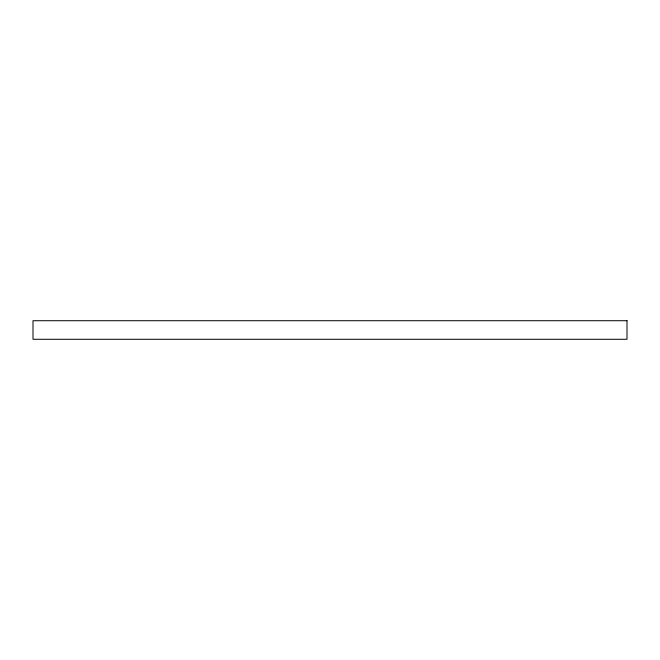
<?xml version="1.0" encoding="UTF-8"?>
<svg xmlns="http://www.w3.org/2000/svg" width="660" height="660" viewBox="0 0 660 660"><rect width="100%" height="100%" fill="white"/><g stroke="black" fill="none" stroke-linecap="round" stroke-linejoin="round"><path stroke-width="0.99" d="M627 320.719L33 320.719L33 339.281L627 339.281L627 320.719"/></g></svg>
